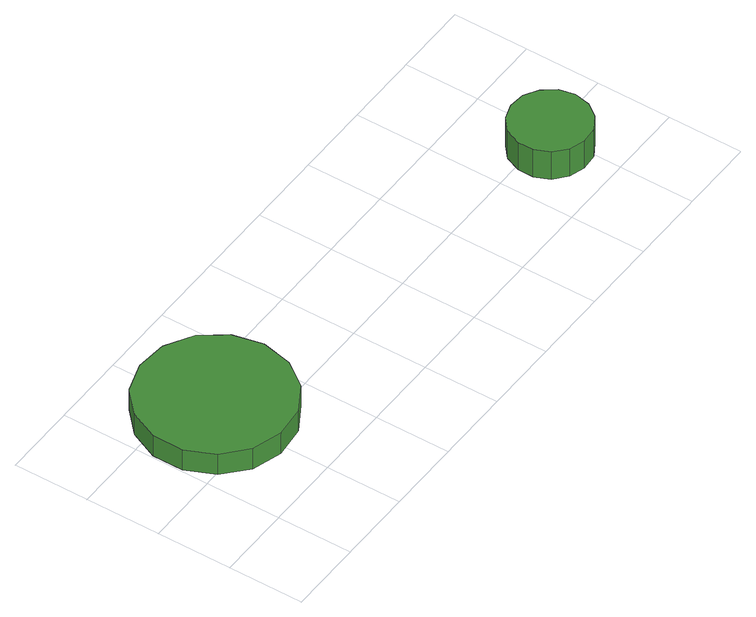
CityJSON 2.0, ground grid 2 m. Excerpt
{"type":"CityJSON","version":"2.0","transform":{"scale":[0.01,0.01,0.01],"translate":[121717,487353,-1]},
"CityObjects":{
"tree1":{"type":"SolitaryVegetationObject","attributes":{"function":"something"},"geometry":[{"type":"MultiSurface","lod":"1","boundaries":[[[0,1,2,3,4,5,6,7,8,9,10,11,12,13,14]],[[15,16,17,18,19,20,21,22,23,24,25,26,27,28,29]],[[0,29,28,1]],[[1,28,27,2]],[[2,27,26,3]],[[3,26,25,4]],[[4,25,24,5]],[[5,24,23,6]],[[6,23,22,7]],[[7,22,21,8]],[[8,21,20,9]],[[9,20,19,10]],[[10,19,18,11]],[[11,18,17,12]],[[12,17,16,13]],[[13,16,15,14]],[[14,15,29,0]]]}]},
"tree2":{"type":"SolitaryVegetationObject","attributes":{"function":"something"},"geometry":[{"type":"MultiSurface","lod":"1","boundaries":[[[30,31,32,33,34,35,36,37,38,39,40,41,42,43,44]],[[45,46,47,48,49,50,51,52,53,54,55,56,57,58,59]],[[30,59,58,31]],[[31,58,57,32]],[[32,57,56,33]],[[33,56,55,34]],[[34,55,54,35]],[[35,54,53,36]],[[36,53,52,37]],[[37,52,51,38]],[[38,51,50,39]],[[39,50,49,40]],[[40,49,48,41]],[[41,48,47,42]],[[42,47,46,43]],[[43,46,45,44]],[[44,45,59,30]]]}]}
},
"vertices":[
[399,313,130],[381,394,130],[333,461,130],[261,503,130],[178,511,130],[99,486,130],[38,430,130],[4,355,130],[4,272,130],[38,196,130],[99,140,130],[178,115,130],[261,123,130],[333,165,130],[381,232,130],[381,232,65],[333,165,65],[261,123,65],[178,115,65],[99,140,65],[38,196,65],[4,272,65],[4,355,65],[38,430,65],[99,486,65],[178,511,65],[261,503,65],[333,461,65],[381,394,65],[399,313,65],
[1467,172,151],[1458,214,151],[1432,249,151],[1395,271,151],[1352,275,151],[1311,262,151],[1278,233,151],[1261,193,151],[1261,150,151],[1278,110,151],[1311,81,151],[1352,68,151],[1395,72,151],[1432,94,151],[1458,129,151],[1458,129,63],[1432,94,63],[1395,72,63],[1352,68,63],[1311,81,63],[1278,110,63],[1261,150,63],[1261,193,63],[1278,233,63],[1311,262,63],[1352,275,63],[1395,271,63],[1432,249,63],[1458,214,63],[1467,172,63]
]}
